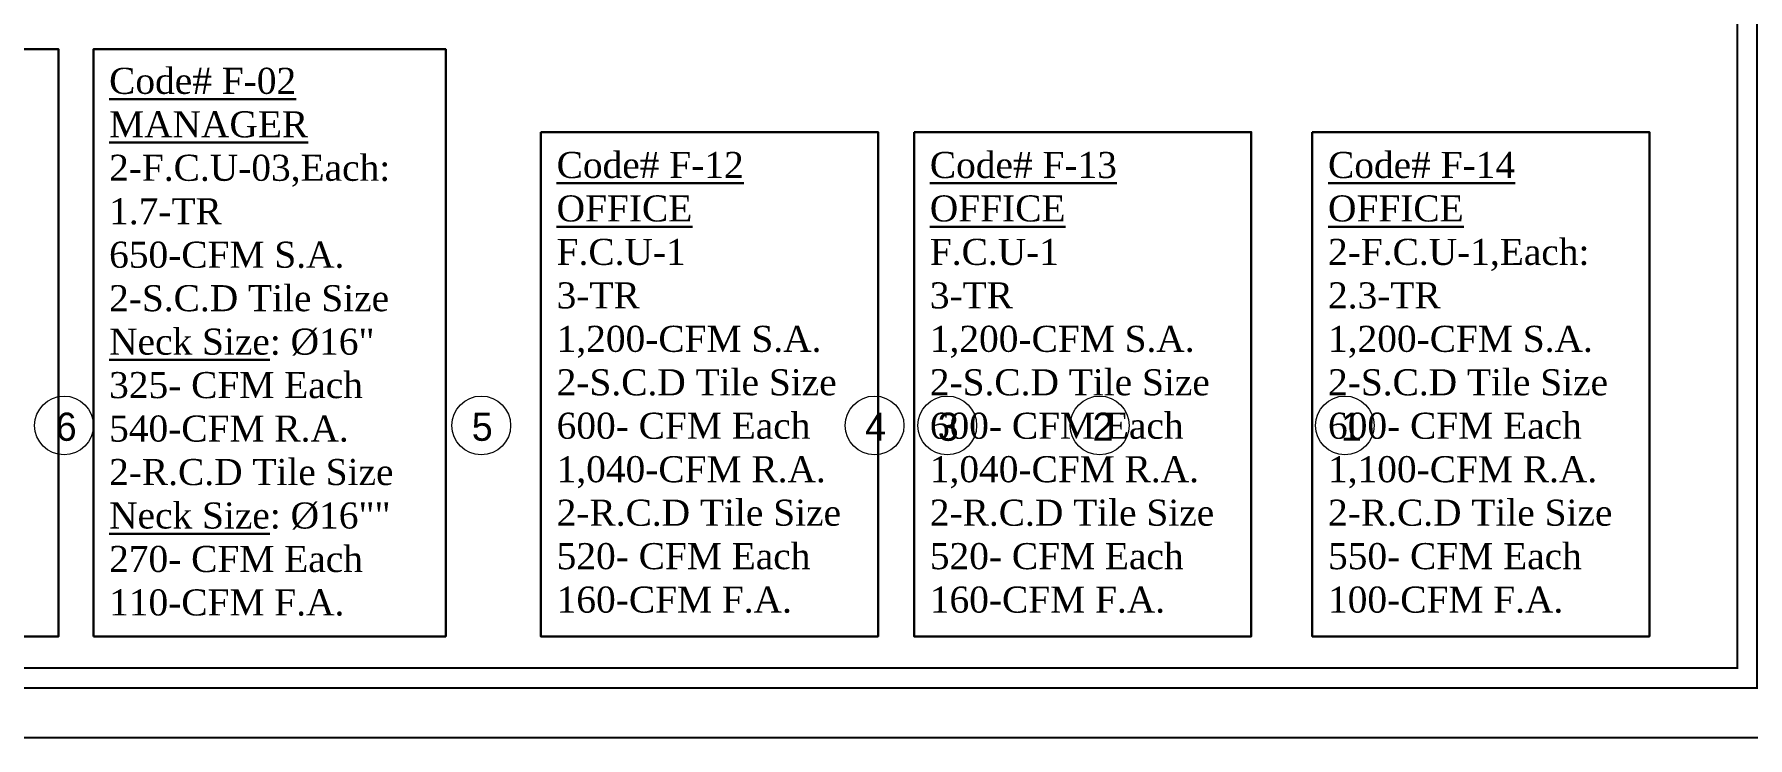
# Model space of a CAD drawing. Extents: x -432 to -365, y -145 to 173.
# Drawn here: x -391.1 to -374.67, y -105.47 to -98.73 of the extents above; entities that cross this region are included whole.
import ezdxf

# ---------------------------------------------------------------- set-up
doc = ezdxf.new("R2010")
doc.units = 0
doc.header["$MEASUREMENT"] = 0
doc.layers.add('AC-TEXT', color=15, linetype='Continuous', lineweight=30)
doc.layers.add('AXIS-TXT', color=171, linetype='Continuous', lineweight=20)
doc.layers.add('fram', color=252, linetype='Continuous')
doc.layers.add('WALL', color=4, linetype='Continuous')
doc.styles.add('AC', font='romans.shx', dxfattribs={"height": 0.2})
doc.styles.add('ARABY', font='sosa.shx')

msp = doc.modelspace()

# ---------------------------------------------------------------- linework, layer by layer
at = {"layer": 'AC-TEXT', "color": 34, "linetype": 'Continuous'}
for points in [[(-394.244, -104.5), (-390.866, -104.5), (-390.866, -98.87), (-394.244, -98.87)], [(-390.533, -104.5), (-387.155, -104.5), (-387.155, -98.87), (-390.533, -98.87)], [(-386.243, -99.665), (-383.009, -99.665), (-383.009, -104.5), (-386.243, -104.5)], [(-382.664, -99.665), (-379.431, -99.665), (-379.431, -104.5), (-382.664, -104.5)], [(-378.846, -99.665), (-375.613, -99.665), (-375.613, -104.5), (-378.846, -104.5)]]:
    msp.add_lwpolyline(points, close=True, dxfattribs=at)
at = {"layer": 'AXIS-TXT'}
for centre in [(-390.814, -102.478), (-386.814, -102.478), (-383.043, -102.478), (-382.346, -102.478), (-380.884, -102.478), (-378.534, -102.478)]:
    msp.add_circle(centre, 0.282, dxfattribs=at)
at = {"layer": 'fram'}
msp.add_line((-431.049, -104.995), (-367.003, -104.995), dxfattribs=at)
for points in [[(-431.526, -67.472), (-366.526, -67.472), (-366.526, -105.472), (-431.526, -105.472)], [(-374.58, -67.949), (-431.049, -67.949), (-431.049, -104.995), (-374.58, -104.995)]]:
    msp.add_lwpolyline(points, close=True, dxfattribs=at)
at = {"layer": 'WALL', "color": 252, "linetype": 'Continuous'}
msp.add_lwpolyline([(-374.772, -68.141, 0.0192, 0.0192, 0), (-430.857, -68.141, 0.0192, 0.0192, 0), (-430.857, -104.803, 0.0192, 0.0192, 0), (-374.772, -104.803, 0.0192, 0.0192, 0)], format="xyseb", close=True, dxfattribs=at)

# ---------------------------------------------------------------- texts
at = {"layer": 'AC-TEXT', "color": 34, "linetype": 'Continuous', "char_height": 0.25, "width": 3.95146, "attachment_point": 7, "style": 'AC'}
for s, insert in [('\\A1;{\\fTimes New Roman|b0|i0|c0|p18;\\L\\C3;Code# F-02\\PMANAGER\\P\\l\\C256;2-F.C.U-03,Each:\\C34;\\P1.7-TR\\P\\C256;650-CFM S.A.\\P\\pt0;\\C34;2-S.C.D Tile Size\\P\\LNeck Size\\l: %%C16" \\P325- CFM Each\\P\\C256;540-CFM R.A.\\C34; \\P\\ptz;2-R.C.D Tile Size\\P\\LNeck Size\\l: %%C16""\\P270- CFM Each \\P\\C256;110-CFM F.A.}', (-390.382, -104.305)), ('\\A1;{\\fTimes New Roman|b0|i0|c0|p18;\\L\\C3;Code# F-12\\POFFICE\\P\\l\\C256;F.C.U-1\\C34;\\P3-TR\\P\\C256;1,200-CFM S.A.\\P\\pt3.5;\\C34;2-S.C.D Tile Size\\P\\pt0;600- CFM Each\\P\\C256;1,040-CFM R.A.\\C34; \\P\\ptz;2-R.C.D Tile Size\\P520- CFM Each \\P\\C256;160-CFM F.A.}', (-386.091, -104.278)), ('\\A1;{\\fTimes New Roman|b0|i0|c0|p18;\\L\\C3;Code# F-13\\POFFICE\\P\\l\\C256;F.C.U-1\\C34;\\P3-TR\\P\\C256;1,200-CFM S.A.\\P\\pt0;\\C34;2-S.C.D Tile Size\\P600- CFM Each\\P\\C256;1,040-CFM R.A.\\C34; \\P\\ptz;2-R.C.D Tile Size\\P520- CFM Each \\P\\C256;160-CFM F.A.}', (-382.513, -104.278)), ('\\A1;{\\fTimes New Roman|b0|i0|c0|p18;\\L\\C3;Code# F-14\\POFFICE\\P\\l\\C256;2-F.C.U-1,Each:\\C34;\\P2.3-TR\\P\\C256;1,200-CFM S.A.\\P\\pt0;\\C34;2-S.C.D Tile Size\\P600- CFM Each\\P\\C256;1,100-CFM R.A.\\C34; \\P\\ptz;2-R.C.D Tile Size\\P550- CFM Each \\P\\C256;100-CFM F.A.}', (-378.695, -104.278))]:
    msp.add_mtext(s, dxfattribs=dict(at, insert=insert))
at = {"layer": 'AXIS-TXT', "style": 'ARABY'}
for s, p in [('6', (-390.894, -102.625, 0)), ('5', (-386.905, -102.625, 0)), ('4', (-383.133, -102.625, 0)), ('3', (-382.437, -102.625, 0)), ('2', (-380.953, -102.625, 0)), ('1', (-378.571, -102.625, 0))]:
    msp.add_text(s, height=0.27, dxfattribs=at).set_placement(p)

doc.saveas('drawing.dxf')
